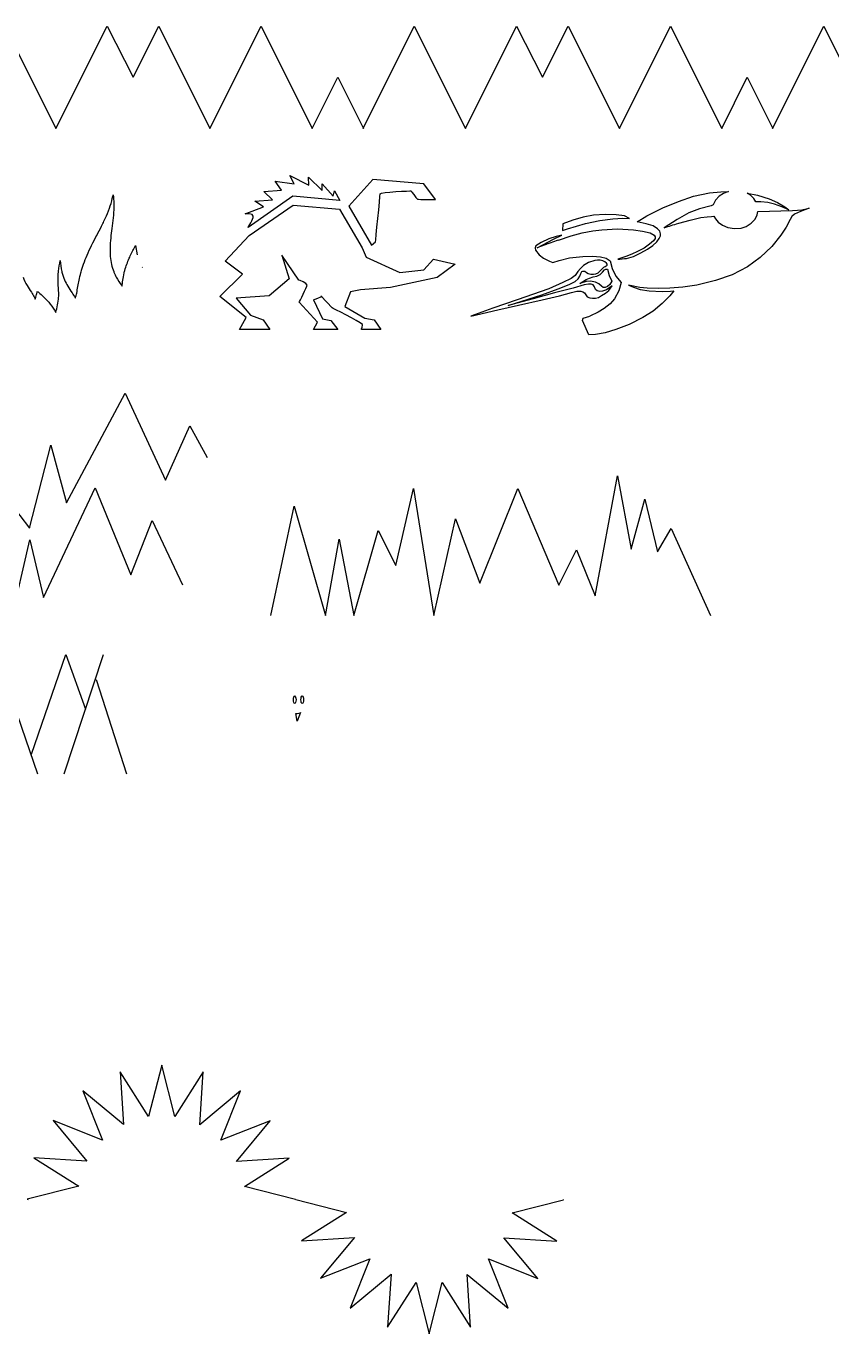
# Model space of a CAD drawing. Extents: x -2445 to 19593, y -8321 to 2625.
# Drawn here: x 6248 to 11068, y -5884 to 1939 of the extents above; entities that cross this region are included whole.
import ezdxf

# ---------------------------------------------------------------- set-up
doc = ezdxf.new("R2010")
doc.units = 0
doc.layers.add('Layer_1', color=7, linetype='CONTINUOUS')

msp = doc.modelspace()

# ---------------------------------------------------------------- linework, layer by layer
at = {"layer": 'Layer_1', "color": 7}
for points in [[(5814.4252, 1326.521504), (6120.56696, 1938.805), (6426.70864, 1326.521504), (6732.8504, 1938.805), (6888.18896, 1632.663232), (7041.25984, 1938.805), (7347.4016, 1326.521504), (7653.54328, 1938.805), (7959.68504, 1326.521504), (8112.756, 1632.663232), (8265.8264, 1326.521504)], [(8263.5592, 1326.521504), (8569.7008, 1938.805), (8875.8424, 1326.521504), (9181.984, 1938.805), (9337.3232, 1632.663232), (9490.3936, 1938.805), (9796.5352, 1326.521504), (10102.6768, 1938.805), (10408.8192, 1326.521504), (10561.8896, 1632.663232), (10714.9608, 1326.521504)], [(10712.6928, 1326.521504), (11018.8344, 1938.805), (11324.976, 1326.521504), (11631.1184, 1938.805), (11786.4568, 1632.663232), (11939.5272, 1938.805), (12245.6696, 1326.521504), (12551.8112, 1938.805), (12857.9528, 1326.521504), (13011.024, 1632.663232), (13164.0944, 1326.521504)], [(7558.23216, 816.187646), (7668.5364, 858.208193), (7616.01056, 891.47469), (7721.06232, 900.228981), (7670.28728, 949.253152), (7775.33904, 958.00744), (7738.57096, 1012.284096), (7850.62608, 994.775512), (7826.11408, 1045.550592), (7939.92008, 987.772128), (7938.1692, 1035.045392), (8018.7088, 956.256536), (8018.7088, 994.775512), (8084.2928, 922.483448), (8092.2448, 952.754728), (8124.9008, 896.040001), (7844.12944, 922.472856), (7575.97064, 735.22316)], [(8696.8416, 902.781182), (8626.8072, 995.576808), (8322.1568, 1021.83968), (8179.2776, 861.641867), (8314.4032, 628.78048), (8337.9152, 648.906032)], [(9838.9608, 548.913128), (9880.976, 561.45528), (9925.4456, 581.854248), (9964.6112, 604.699712), (9997.2488, 627.547112), (10020.912, 649.578184), (10034.7832, 668.345056), (10042.1264, 684.663448), (10043.132, 697.429888), (10038.764, 711.589432), (10025.8072, 727.093488), (9998.0648, 743.411936), (9956.4512, 755.651688), (9903.2352, 768.795942), (9961.0912, 804.644785), (10056.8208, 851.773485), (10150.9184, 890.395073), (10240.7744, 920.866193), (10335.0528, 942.49948), (10403.9736, 948.65984), (10449.6936, 949.434632), (10420.444, 937.766496), (10392.9856, 920.876434), (10372.5864, 897.622782), (10358.7152, 869.064642), (10345.8992, 863.644922), (10276.304, 845.404796), (10212.66, 821.743518), (10143.0504, 783.028665), (10064.1056, 733.032528)], [(10623.0832, 927.000632), (10692.4392, 904.96956), (10741.804, 883.7562), (10786.0104, 858.681001), (10809.936, 840.918019), (10768.3224, 858.460879), (10724.092, 874.186943), (10685.5032, 883.7562), (10643.4816, 888.243033), (10613.292, 888.655578), (10600.644, 908.238218), (10581.0616, 927.413232), (10561.0712, 940.0586), (10623.0832, 927.000632)], [(6751.682787, 864.529597), (6751.682787, 864.529597), (6751.682787, 864.529597)], [(6767.078033, 922.320742), (6767.078033, 922.320742)], [(7879.76888, 420.297912), (7777.78408, 569.696304), (7820.86144, 427.981), (7701.8028, 326.43084), (7503.95544, 310.673168), (7589.74768, 209.123008), (7666.7856, 182.860136), (7705.30456, 123.242408), (7524.96576, 123.242408), (7563.48472, 196.867152), (7407.658, 321.178368), (7542.4744, 454.243872), (7439.17352, 533.032728), (7582.79096, 687.26176), (7844.72464, 868.580966), (8123.4416, 843.031746), (8259.2416, 612.741584), (8281.3384, 557.544696), (8482.6872, 464.749072), (8628.0088, 480.506744), (8685.7872, 545.288592), (8815.3512, 515.523904), (8706.7976, 434.984384), (8428.4104, 375.455016), (8248.072, 361.448008), (8188.5528, 349.99392), (8155.276, 261.648992), (8274.8712, 192.150632), (8330.3624, 182.860136), (8370.632, 123.242408), (8253.324, 123.242408)], [(6773.217635, 856.745169), (6773.217635, 856.745169), (6773.217635, 856.745169)], [(9487.0888, 725.652672), (9593.9784, 758.289504), (9679.6536, 777.056384), (9757.9848, 785.217037), (9816.9392, 789.494282), (9858.2944, 787.806511), (9827.3408, 803.164031), (9778.3832, 809.691101), (9711.3864, 812.477291), (9642.9288, 808.735842), (9579.264, 796.346408), (9519.0344, 778.726302), (9457.7152, 755.839528), (9456.8992, 716.308176), (9487.0888, 725.652672)], [(10151.4632, 759.73032), (10220.0032, 778.497143), (10283.6472, 793.185322), (10321.6432, 798.785799), (10348.3048, 801.006843), (10362.5568, 802.005418), (10370.9544, 785.836656), (10388.0896, 766.25396), (10413.384, 747.4872), (10445.2064, 733.617184), (10486.004, 727.904504), (10525.1688, 731.168752), (10556.1752, 740.960072), (10585.5496, 760.543224), (10609.212, 785.020837), (10621.4512, 810.316154), (10624.7152, 829.899366), (10832.7824, 836.834058), (10861.7488, 838.469589), (10888.0312, 840.644459), (10931.5128, 849.485379), (10879.292, 830.718562), (10844.2056, 814.398685), (10828.7032, 800.52827), (10818.9112, 782.577726), (10794.4328, 736.883376), (10762.6112, 687.926264), (10709.5736, 621.01856), (10638.5864, 554.110448), (10563.7744, 499.161712), (10471.3168, 450.485368), (10372.5864, 417.030832), (10259.9856, 389.288792), (10175.3752, 378.302304), (10099.3928, 371.338256), (10032.2352, 369.145072), (9962.5088, 370.573816), (9918.9176, 376.23672), (9850.3784, 390.105872), (9881.4408, 376.58232), (9920.4408, 363.7162), (9974.8136, 355.481328), (10052.8672, 352.285688), (10103.3224, 354.20536), (10122.0896, 355.841232), (10099.2432, 325.650544), (10052.7336, 279.141744), (9998.8808, 234.263104), (9936.8688, 195.913648), (9856.0896, 153.485664), (9775.3104, 123.294968), (9712.7792, 105.10468), (9654.5496, 93.920784), (9614.568, 93.111144), (9576.2184, 177.970544), (9580.2984, 192.651632), (9619.9752, 203.236448)], [(6760.94942, 728.203857), (6760.94942, 728.203857)], [(9433.4272, 659.36784), (9507.6784, 683.845624), (9573.7704, 702.612504), (9637.4152, 714.852312), (9692.0832, 721.37932), (9785.9176, 725.45796), (9880.568, 719.746712), (9935.2368, 712.40376), (9981.7464, 701.796168), (10005.4088, 688.7406), (10011.12, 678.94928), (10010.304, 668.341624), (10000.1048, 655.287488), (9976.8504, 634.072232), (9944.212, 611.225296), (9900.9672, 588.379832), (9874.88, 577.122064), (9840.8216, 563.39824), (9787.8832, 543.958192)], [(6670.513973, 687.212194), (6670.513973, 687.212194)], [(6753.939711, 670.445233), (6753.939711, 670.445233)], [(6754.2673, 673.327331), (6754.2673, 673.327331), (6754.2673, 673.327331)], [(6902.528025, 626.79902), (6913.110508, 571.81868)], [(9305.3232, 612.043056), (9402.3736, 664.367928), (9452.9392, 687.617856), (9419.3584, 681.395648), (9374.172, 666.394712), (9328.9856, 644.265), (9296.3472, 625.095136), (9292.4752, 612.824776), (9295.5312, 598.985488), (9316.7464, 571.243112), (9342.8568, 550.844648), (9377.9424, 533.709928), (9399.1568, 525.54876), (9435.8752, 536.972688), (9497.6072, 551.998112), (9577.8504, 561.451736), (9635.6064, 562.863768), (9683.224, 558.430488), (9717.3776, 550.031752), (9742.672, 535.343968), (9754.0952, 488.834832), (9776.1264, 443.958192), (9807.9488, 404.792456), (9794.0768, 355.019576), (9767.1512, 306.878344), (9741.856, 278.320088), (9705.8496, 249.384768), (9670.4608, 227.731056), (9619.976, 203.236448)], [(6441.616841, 472.28021), (6441.616841, 472.280362)], [(6452.557755, 537.224311), (6452.557755, 537.224311)], [(6461.371166, 471.653057), (6461.371166, 471.653057)], [(9720.2544, 520.9436), (9710.5904, 528.87732), (9697.4216, 534.904872), (9682.608, 538.396512), (9666.092, 538.707208), (9649.432, 536.084832), (9612.5064, 524.546176), (9582.5048, 507.237568), (9565.1952, 489.929416), (9547.8864, 471.465224), (9531.7312, 447.233936), (9507.4992, 428.770376), (9459.0344, 404.537144), (9374.7976, 367.611624), (9185.5528, 300.684456), (9040.1576, 251.064704), (8908.6104, 204.908944), (9069.0064, 241.834808), (9193.6304, 269.528488), (9334.4096, 301.838552), (9438.2632, 326.071672), (9510.9608, 345.687264), (9543.2712, 352.612408), (9566.3496, 352.612408), (9578.7864, 350.123976), (9587.9856, 343.090696), (9596.352, 330.685752), (9605.0056, 319.723296), (9619.0808, 312.814176), (9636.7392, 311.07016), (9653.4712, 311.361976), (9671.2224, 315.482264), (9690.6856, 326.939672), (9713.5448, 342.501344), (9733.228, 358.178032), (9754.0344, 385.63712), (9719.3808, 361.472096), (9695.5896, 353.768216), (9679.4344, 351.4606), (9664.4336, 355.500216), (9654.048, 363.576584), (9647.7016, 379.154848), (9639.0472, 391.846976), (9628.6616, 395.88624), (9612.5064, 395.88624), (9586.5432, 391.270208), (9519.6152, 372.232008), (9408.8384, 342.805752), (9281.9064, 307.033408), (9131.3184, 267.224304), (9332.6792, 332.420048), (9430.1856, 367.615632), (9496.5368, 394.15596), (9532.3088, 410.887352), (9550.1944, 426.465736), (9560.0032, 442.620368), (9565.7728, 458.198752), (9572.1192, 470.31416), (9577.312, 473.199856), (9583.948, 474.095384), (9590.0048, 472.631848), (9599.8136, 465.13012), (9609.6216, 459.937272), (9626.3536, 455.323184), (9642.22, 454.737672), (9655.3328, 457.394544), (9670.78, 463.680608), (9684.6272, 476.373304), (9696.1664, 489.931816), (9703.132, 496.73388), (9711.456, 501.18324), (9718.3792, 504.356168), (9722.832, 509.591704), (9723.2832, 515.3184), (9720.2544, 520.9436)], [(9735.9768, 447.236688), (9752.132, 413.196688), (9740.016, 394.155736), (9725.5912, 380.886856), (9712.3216, 375.117528), (9700.7824, 375.117528), (9689.2432, 382.617136), (9673.088, 397.041544), (9654.6248, 407.427072), (9623.4688, 412.619864), (9598.0824, 411.4664), (9559.4256, 399.348528), (9597.78, 423.072056), (9618.276, 432.237008), (9640.7776, 439.736848), (9662.7024, 443.77612), (9681.1648, 453.584488), (9696.7432, 468.007344), (9707.7056, 481.278232), (9716.36, 484.740744), (9726.1688, 485.321168), (9735.9768, 447.236688)], [(6576.509169, 467.966159), (6576.509169, 467.966159)], [(6773.53502, 466.268649), (6773.53502, 466.268649)], [(6254.384166, 387.291002), (6254.384166, 387.291002), (6254.384166, 387.291002), (6254.384166, 387.291002)], [(6296.224446, 318.669252), (6296.224446, 318.669252), (6296.224446, 318.669252)], [(6440.528156, 385.080977), (6440.528156, 385.080977), (6440.528156, 385.080977)], [(6442.671728, 316.502267), (6442.671728, 316.502267), (6442.671728, 316.502267)], [(6442.909466, 345.197427), (6442.909466, 345.197427)], [(6497.196369, 383.611777), (6497.196369, 383.611777), (6497.196369, 383.611777)], [(6523.079538, 343.044466), (6523.079538, 343.044466), (6523.079538, 343.044466), (6523.079538, 343.044466)], [(6541.375666, 313.862859), (6541.375666, 313.862859)], [(6822.916447, 389.163974), (6822.916447, 389.163974)], [(8078.2384, 252.894704), (8013.456, 322.929272)], [(7967.93384, 301.91888), (8021.1024, 188.041832), (8071.2344, 177.607664), (8113.2552, 123.242408), (7966.18296, 123.242408), (7991.98072, 167.102464), (7882.1416, 287.911872)], [(6094.26736, -836.74572), (6268.06992, -1063.27564), (6396.812, -567.74172), (6490.14992, -913.19956), (6840.97224, -256.26364), (7082.36408, -777.28172), (7227.19928, -451.64532), (7330.68352, -641.16476)], [(7711.13288, -1587.40356), (7851.39072, -931.73324), (8038.4008, -1587.40356), (8120.2184, -1130.43164), (8207.8792, -1587.40356), (8353.9816, -1077.83492), (8459.1744, -1288.22188), (8564.368, -826.53972), (8687.0936, -1587.40356), (8815.6632, -1007.70604), (8961.7648, -1393.41516), (9189.684, -826.53972), (9435.1352, -1405.1034), (9540.3288, -1194.71644), (9651.3664, -1469.3882), (9785.78, -750.56668), (9867.5968, -1188.87252), (9949.4136, -890.82452), (10025.3872, -1206.40468), (10107.204, -1066.14692), (10340.9672, -1587.40356)], [(6157.59168, -1629.25036), (6270.85664, -1133.71644), (6352.97344, -1479.17428), (6661.62032, -822.23812), (6873.99192, -1343.25644), (7001.41512, -1017.62004), (7182.63856, -1402.72044)], [(6281.0664, -2415.60332), (6485.1384, -1820.01748), (6604.15616, -2147.35492)], [(6475.5696, -2534.34052), (6711.91056, -1820.01748)], [(6122.30312, -1968.82532), (6316.56136, -2534.34052)], [(6666.55616, -1968.82532), (6847.72904, -2534.34052)], [(7890.18736, -2167.54012), (7868.75072, -2218.91516), (7862.31976, -2173.5842)]]:
    msp.add_lwpolyline(points, dxfattribs=at)
at = {"layer": 'Layer_1', "color": 1}
for points in [[(7862.63696, -2090.4634), (7862.63696, -2090.4634)], [(7907.09584, -2090.4634), (7907.09584, -2090.4634)], [(7858.70088, -5080.5374), (7554.118, -5002.30116), (7822.48816, -4832.86012), (7505.78752, -4852.8446), (7708.74816, -4608.7106), (7413.66152, -4725.569), (7531.29936, -4430.62388), (7286.81088, -4633.0886), (7307.5748, -4316.17516), (7137.56704, -4584.33268), (7059.47232, -4276.56116), (6980.5984, -4584.1202), (6811.29936, -4315.53732), (6831.21256, -4632.45068), (6587.22032, -4429.34852), (6704.07872, -4724.64764), (6409.34656, -4606.93884), (6611.66928, -4851.63972), (6294.9684, -4830.80508), (6562.91336, -5000.9546), (6255.35432, -5079.04932), (6261.16536, -5080.5374)], [(7862.244, -5080.5374), (8163.7792, -5158.06492), (7895.40936, -5327.435), (8212.1104, -5307.5218), (8009.1496, -5551.65548), (8304.236, -5434.72636), (8186.5984, -5729.67124), (8431.0864, -5527.20684), (8410.3232, -5844.1202), (8580.3304, -5575.96268), (8658.4248, -5883.80524), (8737.2992, -5576.17516), (8906.5984, -5844.75788), (8886.6848, -5527.84452), (9130.6768, -5730.94684), (9013.8192, -5435.64772), (9308.5512, -5553.42708), (9106.2288, -5308.72636), (9422.9288, -5329.49004), (9154.984, -5159.34052), (9462.5432, -5081.24604), (9459.7792, -5080.5374)]]:
    msp.add_lwpolyline(points, dxfattribs=at)
at = {"layer": 'Layer_1', "color": 7}
for points in [[(8365.9288, 936.04744), (8365.9288, 946.552632), (8551.52, 953.556024), (8551.52, 953.556024)], [(8551.52, 953.556024), (8551.52, 953.556024), (8581.2848, 909.784568), (8588.288, 904.532089)], [(6728.258543, 803.505379), (6737.181335, 823.296057), (6744.784583, 843.781878), (6751.682787, 864.529597)], [(6751.682787, 864.529597), (6757.792054, 883.4546), (6762.797169, 902.797297), (6767.078033, 922.320742)], [(6767.078033, 922.320742), (6767.078033, 922.320742), (6767.078033, 922.320895), (6767.078172, 922.321047)], [(6767.078172, 922.321047), (6767.618797, 924.959032), (6768.168796, 927.594832), (6768.731307, 930.227328)], [(6768.731307, 930.227328), (6768.731307, 930.227328), (6768.731307, 930.227328), (6768.731307, 930.227481)], [(6768.731307, 930.227481), (6769.171324, 927.205948), (6769.590795, 924.180757), (6769.990781, 921.152618)], [(6769.990781, 921.152618), (6772.517302, 899.810166), (6773.68868, 878.261763), (6773.217635, 856.745169)], [(8337.9152, 648.906032), (8337.9152, 648.906032), (8365.9288, 925.54224), (8365.9288, 936.04744)], [(8588.288, 904.532089), (8595.2912, 899.279371), (8696.8416, 902.781182), (8696.8416, 902.781182)], [(6699.052113, 742.306664), (6709.044474, 762.55579), (6718.717327, 782.9941), (6728.258543, 803.505277)], [(6728.258543, 803.505277), (6728.258543, 803.505277), (6728.258543, 803.505277), (6728.258543, 803.505379)], [(6768.7923, 791.410559), (6766.243524, 770.331885), (6763.588877, 749.269014), (6760.94942, 728.203857)], [(6773.217635, 856.745169), (6772.650646, 834.906514), (6771.333087, 813.078529), (6768.7923, 791.410711)], [(6768.7923, 791.410711), (6768.7923, 791.410559), (6768.7923, 791.410559), (6768.7923, 791.410559)], [(7607.25624, 802.180636), (7607.25624, 819.689219), (7558.23216, 816.187646), (7558.23216, 816.187646)], [(7575.97064, 735.22316), (7575.97064, 735.22316), (7607.25624, 784.672056), (7607.25624, 802.180636)], [(6670.514019, 687.212347), (6680.456469, 705.301298), (6689.884195, 723.728369), (6699.052021, 742.306511)], [(6699.052021, 742.306511), (6699.052021, 742.306511), (6699.052021, 742.306511), (6699.052113, 742.306664)], [(6760.94942, 728.203857), (6758.658607, 709.92115), (6756.370656, 691.637579), (6754.2673, 673.327636)], [(10064.1056, 733.032528), (10094.4984, 742.689264), (10118.4056, 749.559016), (10151.4632, 759.73032)], [(6612.73362, 568.431842), (6621.318619, 588.339495), (6630.497572, 607.932099), (6639.989015, 627.334859)], [(6639.989015, 627.334859), (6649.353809, 646.482277), (6659.030679, 665.443713), (6668.906964, 684.277351)], [(6668.906964, 684.277351), (6668.90701, 684.277351), (6668.90701, 684.277351), (6668.90701, 684.277351)], [(6668.90701, 684.277351), (6669.443988, 685.254819), (6669.979627, 686.233151), (6670.513973, 687.212194)], [(6670.513973, 687.212194), (6670.513973, 687.212194), (6670.513973, 687.212347), (6670.514019, 687.212347)], [(6753.939711, 670.445233), (6752.003727, 651.152486), (6750.589393, 631.78616), (6750.148591, 612.382231)], [(6754.2673, 673.327331), (6754.157365, 672.366734), (6754.047937, 671.405983), (6753.939711, 670.445233)], [(6754.2673, 673.327636), (6754.2673, 673.327484), (6754.2673, 673.327484), (6754.2673, 673.327331)], [(6870.497589, 564.005034), (6880.246764, 585.487328), (6890.995327, 606.41493), (6902.528025, 626.79902)], [(9369.7832, 637.338432), (9365.7032, 637.338432), (9305.3224, 612.043056), (9305.3224, 612.043056)], [(9433.4272, 659.36784), (9433.4272, 659.36784), (9373.8624, 637.338432), (9369.7832, 637.338432)], [(6591.755835, 515.365634), (6598.22515, 533.297009), (6605.290588, 550.963946), (6612.73362, 568.431842)], [(6750.148591, 612.382231), (6749.760009, 595.278675), (6750.127814, 578.136906), (6751.74849, 561.121158)], [(6751.74849, 561.121158), (6753.28855, 544.910768), (6755.681865, 528.787374), (6759.203203, 512.956111)], [(6838.54306, 477.384884), (6845.50826, 502.568761), (6854.51887, 527.032393), (6864.711756, 550.847276)], [(6864.711756, 550.847276), (6866.597966, 555.255384), (6868.527439, 559.641134), (6870.497451, 564.004729)], [(6870.497451, 564.004729), (6870.497451, 564.004881), (6870.497451, 564.004881), (6870.497589, 564.005034)], [(9787.8832, 543.958192), (9798.6072, 543.02496), (9828.4536, 549.316408), (9838.96, 548.913128)], [(6441.239571, 467.753399), (6441.356986, 469.263098), (6441.48285, 470.772086), (6441.616841, 472.280057)], [(6441.616841, 472.280362), (6443.894265, 494.16841), (6447.81425, 515.820678), (6452.557755, 537.224311)], [(6441.616841, 472.280057), (6441.616841, 472.28021), (6441.616841, 472.28021), (6441.616841, 472.28021)], [(6452.557755, 537.224311), (6453.817368, 515.141644), (6456.453408, 493.106945), (6461.371166, 471.653057)], [(6461.371166, 471.653057), (6461.742849, 470.128215), (6462.127229, 468.606981), (6462.524861, 467.090117)], [(6576.509169, 467.966159), (6580.958514, 484.000375), (6586.134234, 499.783719), (6591.755835, 515.365634)], [(6759.203203, 512.956111), (6759.203203, 512.955959), (6759.203203, 512.955857), (6759.203203, 512.955705)], [(6759.203203, 512.955705), (6762.444047, 498.385506), (6766.649374, 484.067348), (6771.937245, 470.241887)], [(6771.937245, 470.241887), (6772.459033, 468.912224), (6772.991625, 467.587743), (6773.53502, 466.268649)], [(6827.835174, 428.753411), (6830.38358, 443.752585), (6833.636753, 458.603331), (6837.454283, 473.272617)], [(6837.454283, 473.272617), (6837.811052, 474.645371), (6838.174101, 476.016042), (6838.54306, 477.384884)], [(6942.381163, 496.980231), (6942.697394, 496.393679), (6943.01501, 495.808042), (6943.333872, 495.223218)], [(6229.611475, 437.313065), (6236.361052, 419.801418), (6244.594591, 402.967738), (6254.384166, 387.291002)], [(6440.528156, 385.080977), (6439.590869, 397.783996), (6439.199609, 410.533816), (6439.28101, 423.278248)], [(6439.28101, 423.278248), (6439.378386, 438.124014), (6440.093402, 452.960836), (6441.239525, 467.753145)], [(6441.239525, 467.753145), (6441.239525, 467.753297), (6441.239571, 467.753399), (6441.239571, 467.753399)], [(6462.524861, 467.090117), (6466.710795, 451.250165), (6471.825014, 435.692285), (6478.139377, 420.731171)], [(6478.139377, 420.731171), (6478.139377, 420.731171), (6478.139423, 420.731171), (6478.139423, 420.731018)], [(6478.139423, 420.731018), (6483.585155, 407.827993), (6489.940564, 395.386415), (6497.196369, 383.611777)], [(6558.091749, 382.116052), (6560.168233, 394.313873), (6562.436653, 406.47272), (6564.947475, 418.5713)], [(6564.947475, 418.5713), (6568.080278, 433.666666), (6571.573774, 448.670719), (6575.374913, 463.578936)], [(6575.374913, 463.578936), (6575.374959, 463.579088), (6575.374959, 463.579088), (6575.375005, 463.57924)], [(6575.375005, 463.57924), (6575.747289, 465.04341), (6576.125482, 466.505598), (6576.509169, 467.966159)], [(6773.53502, 466.268649), (6773.53502, 466.268497), (6773.53502, 466.268497), (6773.53502, 466.268497)], [(6773.53502, 466.268497), (6777.644264, 456.341881), (6782.208992, 446.643169), (6787.222926, 437.23354)], [(6787.222926, 437.23354), (6796.397908, 420.024951), (6807.110734, 403.828688), (6818.94341, 388.712132)], [(6822.916447, 389.163974), (6823.924747, 402.44257), (6825.609832, 415.655156), (6827.835174, 428.753004)], [(6827.835174, 428.753004), (6827.835174, 428.753106), (6827.835174, 428.753258), (6827.835174, 428.753411)], [(7928.99632, 389.812832), (7928.99632, 400.318024), (7879.76888, 420.297912), (7879.76888, 420.297912)], [(6254.384166, 387.291002), (6262.612072, 373.906561), (6271.193654, 360.789911), (6279.501437, 347.46538)], [(6279.501437, 347.46538), (6285.449519, 338.136546), (6291.137007, 328.59541), (6296.224446, 318.669252)], [(6296.224446, 318.669252), (6298.435613, 314.212463), (6300.547049, 309.695357), (6302.537792, 305.114378)], [(6302.537792, 305.114378), (6304.080992, 309.588901), (6305.567447, 314.087002), (6307.004544, 318.604006)], [(6307.004544, 318.604006), (6309.966511, 327.991276), (6312.416663, 337.575961), (6314.285975, 347.297845)], [(6314.285975, 347.297845), (6314.654287, 349.256236), (6315.010364, 351.217371), (6315.355914, 353.180641)], [(6315.355914, 353.180641), (6317.654484, 351.201212), (6319.951715, 349.219802), (6322.245853, 347.234022)], [(6322.245853, 347.234022), (6333.384706, 337.804677), (6344.413024, 328.208356), (6355.066796, 318.122894)], [(6355.066796, 318.122894), (6368.471946, 305.118697), (6381.238816, 291.290188), (6392.888191, 276.377347)], [(6425.108531, 226.534456), (6434.383106, 255.55488), (6440.410972, 285.839823), (6442.671728, 316.502267)], [(6440.528202, 385.080723), (6440.528202, 385.080723), (6440.528156, 385.080876), (6440.528156, 385.080977)], [(6442.909466, 345.197427), (6442.312834, 358.504529), (6441.309475, 371.785156), (6440.528202, 385.080723)], [(6442.671728, 316.502267), (6443.308668, 326.048332), (6443.348375, 335.637997), (6442.909466, 345.197427)], [(6497.196369, 383.611777), (6505.534811, 369.870262), (6514.343696, 356.483483), (6523.079538, 343.044466)], [(6523.079538, 343.044466), (6529.41948, 333.50333), (6535.608347, 323.834395), (6541.375666, 313.862859)], [(6541.375666, 313.862859), (6541.756168, 313.183723), (6542.1351, 312.503571), (6542.512416, 311.82225)], [(6542.512416, 311.82225), (6542.725591, 312.485684), (6542.937889, 313.149576), (6543.149402, 313.81362)], [(6543.149402, 313.81362), (6546.097378, 323.15038), (6548.572879, 332.666872), (6550.580383, 342.301202)], [(6550.580383, 342.301202), (6553.276538, 355.527357), (6555.610245, 368.839185), (6558.091749, 382.116052)], [(6818.94341, 388.712132), (6820.131549, 387.186172), (6821.326106, 385.666361), (6822.526803, 384.152342)], [(6822.526803, 384.152647), (6822.647219, 385.823987), (6822.777193, 387.494413), (6822.916447, 389.163974)], [(6822.526803, 384.152342), (6822.526803, 384.152495), (6822.526803, 384.152647), (6822.526803, 384.152647)], [(7882.1416, 287.911872), (7882.1416, 287.911872), (7928.99632, 379.307632), (7928.99632, 389.812832)], [(8015.7752, 324.928656), (8015.7752, 316.174368), (7967.93384, 301.91888), (7967.93384, 301.91888)], [(6392.888191, 276.377347), (6404.984139, 260.892894), (6415.853903, 244.232948), (6425.108439, 226.53405)], [(8260.328, 154.84636), (8239.7224, 175.451536), (8078.2384, 252.894704), (8078.2384, 252.894704)], [(6425.108439, 226.53405), (6425.108485, 226.534202), (6425.108531, 226.534354), (6425.108531, 226.534456)], [(8253.3248, 123.242408), (8253.3248, 123.242408), (8262.0784, 153.095456), (8260.328, 154.84636)], [(7862.31976, -2173.5842), (7870.8944, -2173.5842), (7890.18736, -2167.54012), (7890.18736, -2167.54012)]]:
    msp.add_open_spline(points, degree=3, dxfattribs=at)
at = {"layer": 'Layer_1', "color": 1}
for points in [[(7847.63136, -2090.4634), (7847.63136, -2077.94564), (7850.99048, -2067.79796), (7855.13416, -2067.79796)], [(7855.13416, -2113.12884), (7850.99048, -2113.12884), (7847.63136, -2102.98116), (7847.63136, -2090.4634)], [(7855.13416, -2067.79796), (7859.27784, -2067.79796), (7862.63696, -2077.94564), (7862.63696, -2090.4634)], [(7862.63696, -2090.4634), (7862.63696, -2102.98116), (7859.27784, -2113.12884), (7855.13416, -2113.12884)], [(7892.09024, -2090.4634), (7892.09024, -2077.94564), (7895.44936, -2067.79796), (7899.59304, -2067.79796)], [(7899.59304, -2113.12884), (7895.44936, -2113.12884), (7892.09024, -2102.98116), (7892.09024, -2090.4634)], [(7899.59304, -2067.79796), (7903.73672, -2067.79796), (7907.09584, -2077.94564), (7907.09584, -2090.4634)], [(7907.09584, -2090.4634), (7907.09584, -2102.98116), (7903.73672, -2113.12884), (7899.59304, -2113.12884)]]:
    msp.add_open_spline(points, degree=3, dxfattribs=at)

doc.saveas('drawing.dxf')
